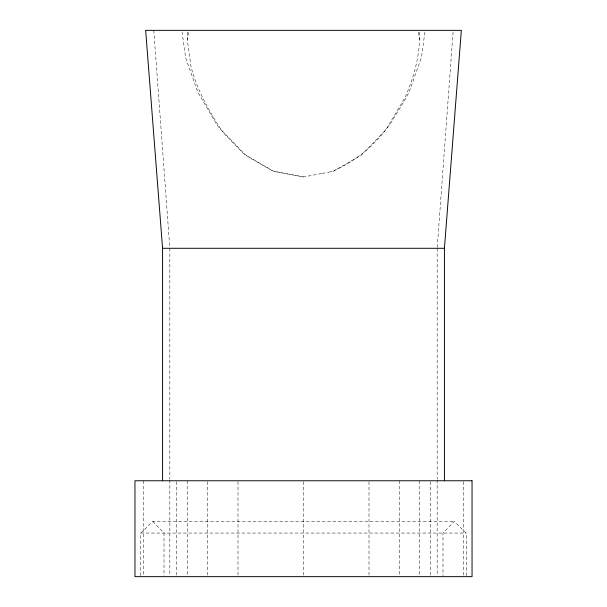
<?xml version="1.0" encoding="UTF-8"?>
<svg xmlns="http://www.w3.org/2000/svg" width="607" height="607" viewBox="0 0 607 607"><rect width="100%" height="100%" fill="white"/><g stroke="black" fill="none" stroke-linecap="round" stroke-linejoin="round"><path stroke-width="0.46" stroke-dasharray="3.04 2.28" d="M437.237 247.345L453.072 32.239M419.733 32.217C420.082 55.146 414.004 77.392 404.74 98.22L385.688 130.042L361.62 154.891L333.584 171.197L320.655 173.716M424.9 32.224L421.387 57.566L409.194 91.847L405.817 98.417L391.447 122.022C376.499 144.026 355.512 162.13 330.671 171.91M321.566 173.549L303.5 176.94L273.416 171.159L245.38 154.838L221.312 129.989C208.58 110.042 196.622 89.449 190.97 66.269L187.267 39.622L188.565 32.201M466.229 575.702L466.229 533.06L454.173 521.436L442.981 533.06L442.981 575.702M140.771 575.702L140.771 533.06L152.827 521.436L454.173 521.436M140.771 533.06L466.229 533.06M303.5 176.94L276.329 171.91L271.913 170.544L249.796 157.782L242.474 152.63L224.56 133.98L217.2 125.262L197.806 92.12L185.613 57.756L182.092 32.179M152.827 521.436L164.019 533.06L164.019 575.702M418.435 32.217L419.733 39.683M153.791 30.35L169.763 247.345M463.323 481.7L463.323 575.709M437.169 248.286L437.169 479.181M437.169 480.129L437.169 575.702M430.56 481.7L430.56 575.709M419.733 480.759L419.733 575.709M399.391 480.759L399.391 575.709M368.995 481.7L368.995 575.709M303.5 481.7L303.5 575.709M238.005 481.7L238.005 575.709M207.609 481.7L207.609 575.709M187.267 32.201L187.267 39.622M187.267 480.759L187.267 575.709M176.44 481.7L176.44 575.709M169.831 248.286L169.831 479.181M169.831 480.129L169.831 575.702M143.677 480.759L143.677 575.709"/><path stroke-width="0.91" d="M444.43 480.759L444.43 248.286L461.343 30.35L145.657 30.35L162.57 248.286L162.57 480.759M162.57 248.286L444.43 248.286M472.041 480.759L134.959 480.759L134.959 576.65L472.041 576.65L472.041 480.759"/></g></svg>
